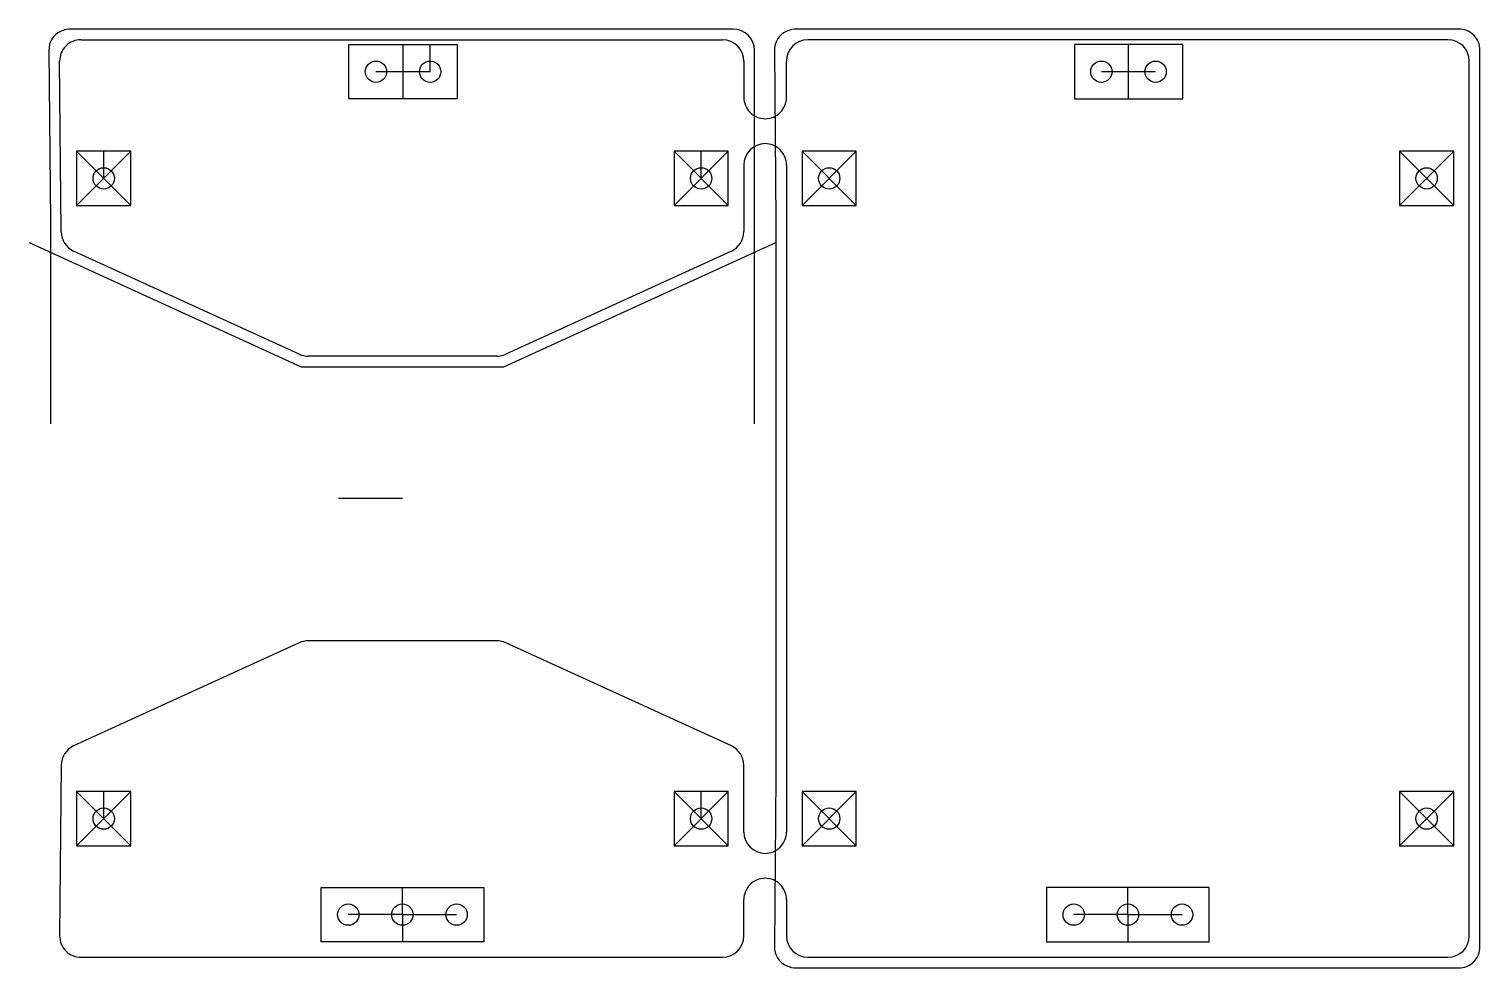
# Model space of a CAD drawing. Header units: millimetres. Extents: x -17.5 to 50.5, y -22 to 22.
import ezdxf

# ---------------------------------------------------------------- set-up
doc = ezdxf.new("R2010")
doc.units = ezdxf.units.MM
doc.layers.get('0').update_dxf_attribs({"linetype": 'CONTINUOUS'})

msp = doc.modelspace()

# ---------------------------------------------------------------- linework, layer by layer
for p, q in [((15.5, 22), (-15.502, 22)), ((-15.064, 21.5), (15, 21.5)), ((0.03, 18.73), (0.03, 21.27)), ((1.3, 20), (1.3, 21.27)), ((49, 21.5), (19, 21.5)), ((35.3, 21.27), (31.49, 21.27)), ((31.49, 21.27), (31.49, 18.73)), ((34.03, 18.73), (34.03, 21.27)), ((36.57, 21.27), (35.3, 21.27)), ((36.57, 18.73), (36.57, 21.27)), ((-16.569, 20.991), (-16.5, 13)), ((-15.996, 12.496), (-16.064, 20.491)), ((16, 20.5), (16, 18.798)), ((16.5, 3.5), (16.5, 21)), ((18, 18.798), (18, 20.5)), ((50, -20.5), (50, 20.5)), ((1.3, 20), (-1.24, 20)), ((35.3, 20), (32.76, 20)), ((31.49, 18.73), (36.57, 18.73)), ((17, 17.798), (17, 17.798)), ((16.991, 16.629), (16.991, 16.629)), ((-15.27, 16.27), (-15.27, 13.73)), ((-14, 16.27), (-15.27, 16.27)), ((-12.73, 16.27), (-15.27, 13.73)), ((-12.73, 13.73), (-15.27, 16.27)), ((-14, 15), (-14, 16.27)), ((-12.73, 16.27), (-14, 16.27)), ((-12.73, 13.73), (-12.73, 16.27)), ((12.73, 16.27), (12.73, 13.73)), ((14, 16.27), (12.73, 16.27)), ((12.73, 13.73), (15.27, 16.27)), ((15.27, 13.73), (12.73, 16.27)), ((14, 15), (14, 16.27)), ((15.27, 16.27), (14, 16.27)), ((15.27, 13.73), (15.27, 16.27)), ((18.73, 16.27), (18.73, 13.73)), ((21.27, 16.27), (18.73, 13.73)), ((20, 16.27), (18.73, 16.27)), ((21.27, 13.73), (18.73, 16.27)), ((21.27, 16.27), (20, 16.27)), ((21.27, 13.73), (21.27, 16.27)), ((48, 16.27), (46.73, 16.27)), ((46.73, 13.73), (49.27, 16.27)), ((49.27, 13.73), (46.73, 16.27)), ((46.73, 16.27), (46.73, 13.73)), ((49.27, 16.27), (48, 16.27)), ((49.27, 13.73), (49.27, 16.27)), ((16, 15.629), (16, 12.506)), ((18, 15.629), (18, -15.629)), ((-15.27, 13.73), (-12.73, 13.73)), ((12.73, 13.73), (15.27, 13.73)), ((18.73, 13.73), (21.27, 13.73)), ((46.73, 13.73), (49.27, 13.73)), ((-16.5, 13), (-16.5, 3.5)), ((-17.5, 12), (-4.75, 6.171)), ((-4.839, 6.762), (-15.411, 11.595)), ((4.75, 6.171), (17.5, 12)), ((15.416, 11.597), (4.839, 6.762)), ((-4.75, 6.171), (4.75, 6.171)), ((4.423, 6.671), (-4.423, 6.671)), ((0, 0), (-3, 0)), ((-4.839, -6.762), (-15.411, -11.595)), ((4.423, -6.671), (-4.423, -6.671)), ((15.416, -11.597), (4.839, -6.762)), ((-15.996, -12.496), (-16.064, -20.491)), ((16, -15.629), (16, -12.506)), ((-14, -13.73), (-15.27, -13.73)), ((-15.27, -13.73), (-15.27, -16.27)), ((-15.27, -13.73), (-12.73, -16.27)), ((-12.73, -13.73), (-15.27, -16.27)), ((-12.73, -13.73), (-14, -13.73)), ((-14, -15), (-14, -13.73)), ((-12.73, -16.27), (-12.73, -13.73)), ((14, -13.73), (12.73, -13.73)), ((12.73, -13.73), (12.73, -16.27)), ((15.27, -16.27), (12.73, -13.73)), ((15.27, -13.73), (12.73, -16.27)), ((15.27, -13.73), (14, -13.73)), ((14, -15), (14, -13.73)), ((15.27, -16.27), (15.27, -13.73)), ((18.73, -13.73), (18.73, -16.27)), ((21.27, -13.73), (18.73, -16.27)), ((20, -13.73), (18.73, -13.73)), ((18.73, -13.73), (21.27, -16.27)), ((21.27, -13.73), (20, -13.73)), ((21.27, -16.27), (21.27, -13.73)), ((48, -13.73), (46.73, -13.73)), ((49.27, -13.73), (46.73, -16.27)), ((46.73, -13.73), (46.73, -16.27)), ((49.27, -16.27), (46.73, -13.73)), ((49.27, -13.73), (48, -13.73)), ((49.27, -16.27), (49.27, -13.73)), ((-15.27, -16.27), (-12.73, -16.27)), ((12.73, -16.27), (15.27, -16.27)), ((18.73, -16.27), (21.27, -16.27)), ((46.73, -16.27), (49.27, -16.27)), ((16.992, -16.629), (16.991, -16.629)), ((0, -19.5), (0, -18.23)), ((17, -17.798), (17, -17.798)), ((30.19, -18.23), (30.19, -20.77)), ((34, -18.23), (30.19, -18.23)), ((37.81, -18.23), (34, -18.23)), ((34, -19.5), (34, -18.23)), ((37.81, -20.77), (37.81, -18.23)), ((16, -20.5), (16, -18.798)), ((18, -18.798), (18, -20.5)), ((0, -19.5), (-2.54, -19.5)), ((0, -19.5), (2.54, -19.5)), ((0, -19.5), (0, -20.77)), ((34, -19.5), (31.46, -19.5)), ((34, -19.5), (36.54, -19.5)), ((34, -19.5), (34, -20.77)), ((30.19, -20.77), (37.81, -20.77)), ((-15.064, -21.5), (15, -21.5)), ((19, -21.5), (49, -21.5))]:
    msp.add_line(p, q)
msp.add_lwpolyline([(50.5, -21), (50.5, 21, 0.414214), (49.5, 22), (18.498, 22, 0.103563), (17.977, 21.891, 0.284231), (17.431, 20.991), (17.5, 13), (17.5, -13), (17.431, -20.991, 0.284231), (17.977, -21.891, 0.103563), (18.498, -22), (49.5, -22, 0.414214)], format="xyb", close=True)
for points in [[(-2.51, 21.27), (1.3, 21.27), (2.57, 21.27), (2.57, 18.73), (-2.51, 18.73)], [(3.81, -18.23), (3.81, -20.77), (-3.81, -20.77), (-3.81, -18.23), (0, -18.23)]]:
    msp.add_lwpolyline(points, close=True)
for centre in [(-1.24, 20), (1.3, 20), (32.76, 20), (35.3, 20), (-14, 15), (14, 15), (20, 15), (48, 15), (-14, -15), (14, -15), (20, -15), (48, -15), (-2.54, -19.5), (0, -19.5), (2.54, -19.5), (31.46, -19.5), (34, -19.5), (36.54, -19.5)]:
    msp.add_circle(centre, 0.5)
for centre, radius, start, end in [((-15.569, 21), 1, 117.0246, 180.49183), ((-15.502, 20.7), 1.3, 90, 113.65059), ((15.5, 21), 1, 0, 90), ((-15.064, 20.5), 1, 90, 180.49183), ((15, 20.5), 1, 0, 90), ((19, 20.5), 1, 90, 180), ((49, 20.5), 1, 0, 90), ((17, 18.798), 1, 180, 270.00286), ((17, 18.798), 1, -90.00286, 0), ((17, 15.629), 1, 90.48897, 180), ((17, 15.629), 1, 0, 90.4947), ((-14.996, 12.504), 1, 180.49183, 245.43283), ((15, 12.506), 1, -65.43283, 0), ((-4.423, 7.671), 1, 245.43283, 270), ((4.423, 7.671), 1, 270, 294.56717), ((-4.423, -7.671), 1, 90, 114.56717), ((4.423, -7.671), 1, 65.43283, 90), ((-14.996, -12.504), 1, 114.56717, 179.50817), ((15, -12.506), 1, 0, 65.43283), ((17, -15.629), 1, 180, 269.51103), ((17, -15.629), 1, 269.51676, 360), ((17, -18.798), 1, 89.99714, 180), ((17, -18.798), 1, 0.00104, 90.00109), ((-15.064, -20.5), 1, 179.50817, 270), ((15, -20.5), 1, -90, 0), ((19, -20.5), 1, 180, 270), ((49, -20.5), 1, 270, 360)]:
    msp.add_arc(centre, radius, start, end)

doc.saveas('drawing.dxf')
